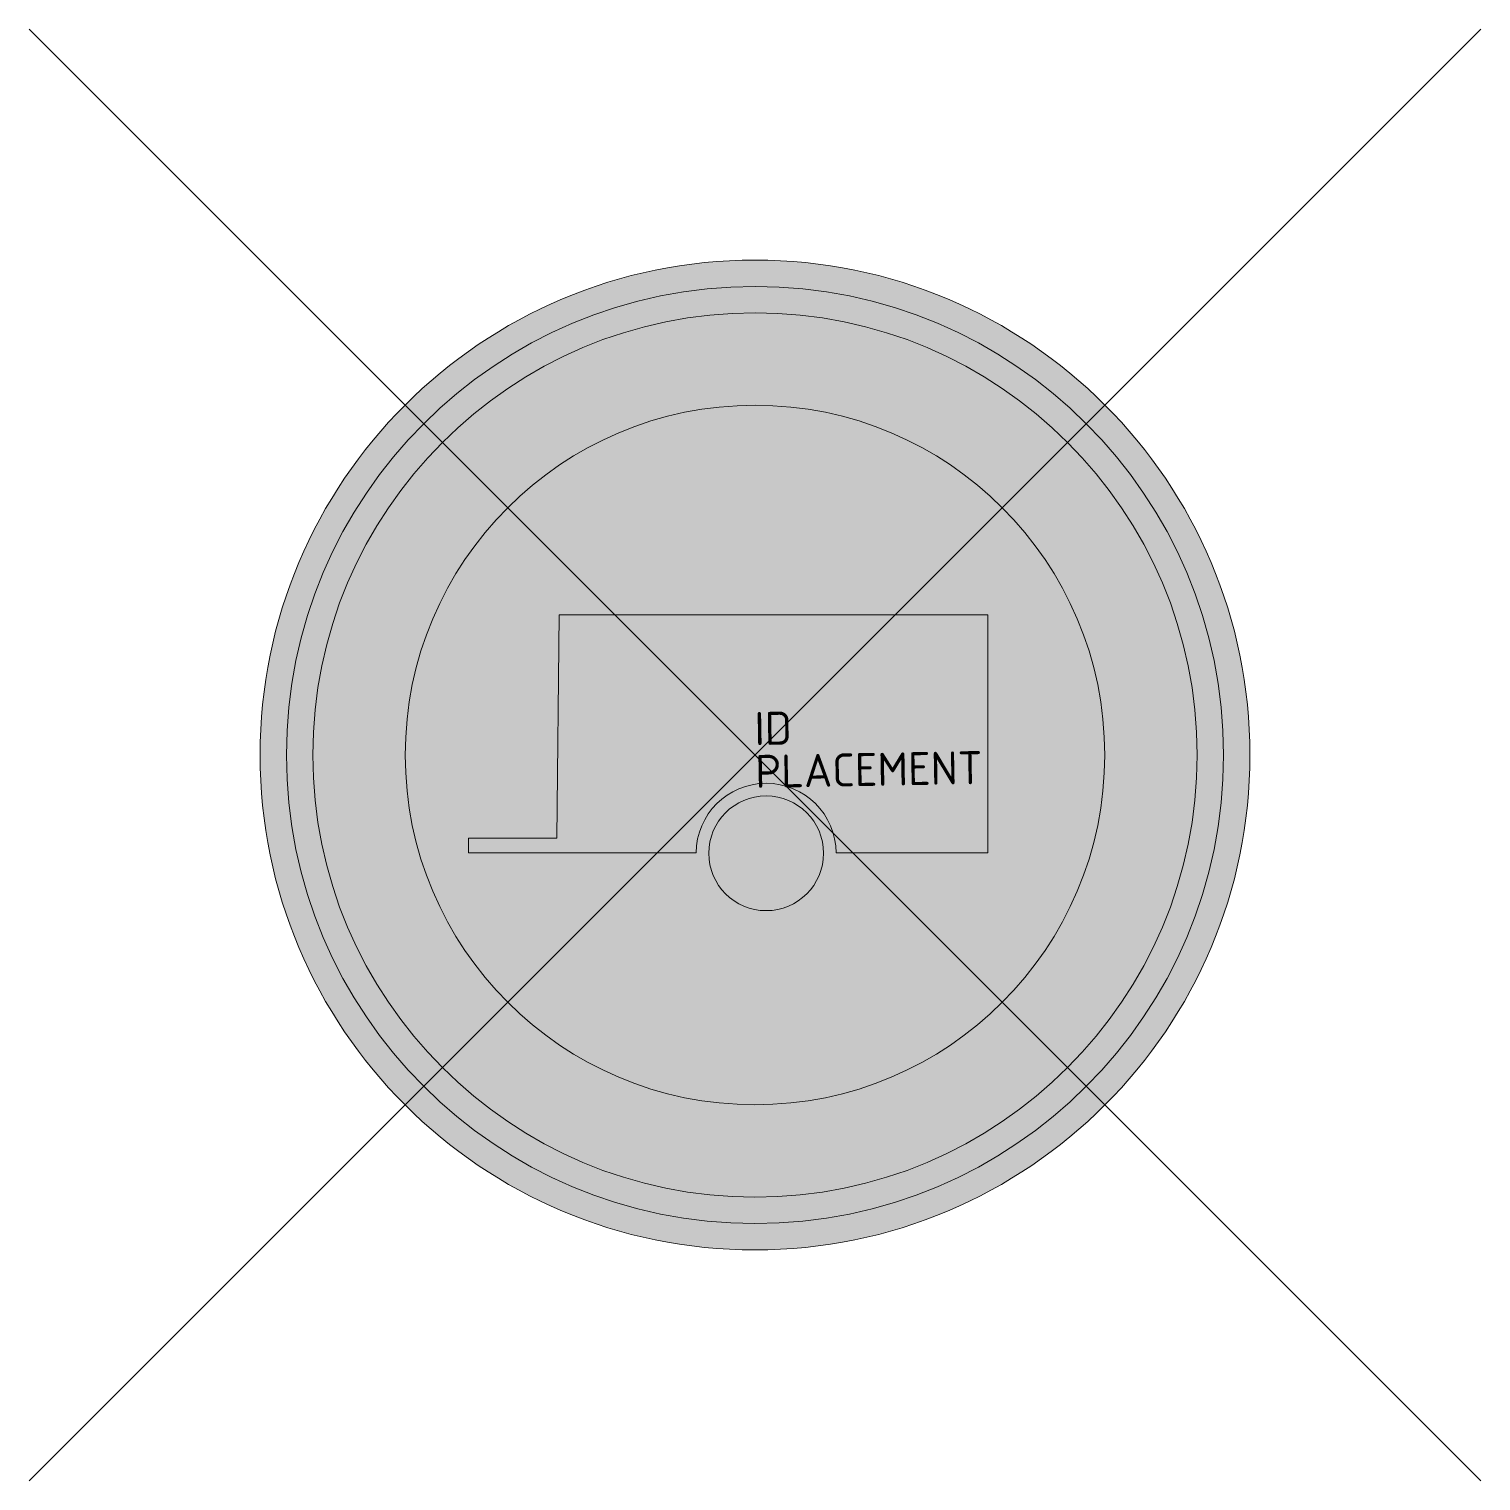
# Model space of a CAD drawing. Extents: x -5.5 to 5.5, y -5.5 to 5.5.
import ezdxf
from ezdxf.enums import TextEntityAlignment as Align

# ---------------------------------------------------------------- set-up
doc = ezdxf.new("R2010")
doc.units = 0
doc.styles.add('NLCS-ISO', font='NLCS-ISO.ttf', dxfattribs={"height": 0.25})

msp = doc.modelspace()

# ---------------------------------------------------------------- hatches: boundary and pattern name
at = {"true_color": 0xf1f0ea}
h = msp.add_hatch(color=7, dxfattribs=at)
h.dxf.hatch_style = 1
h.paths.add_polyline_path([(-3.75, 0), (-3.55, 0, -1), (3.55, 0), (3.75, 0, 1)])
h = msp.add_hatch(color=7, dxfattribs=at)
h.dxf.hatch_style = 1
h.paths.add_polyline_path([(-3.55, 0), (-3.35, 0, -1), (3.35, 0), (3.55, 0, 1)])
h = msp.add_hatch(color=7, dxfattribs=at)
h.dxf.hatch_style = 1
h.paths.add_polyline_path([(-3.35, 0), (-2.649999999999999, 0, -1), (2.649999999999999, 0), (3.35, 0, 1)])
h = msp.add_hatch(color=7, dxfattribs=at)
h.dxf.hatch_style = 1
h.paths.add_polyline_path([(-1.484203833382285, 1.06191408452705), (1.763814964633838, 1.060691744847016), (1.763814964633838, -0.7414119956496477), (2.477468979146932, -0.940556993150683, 0.09095865047111014), (2.649999999999999, 0, 1), (-2.649999999999999, 0, 0.08328739592047177), (-2.50495925887465, -0.8646843998697809), (-2.170001766153547, -0.7413915466356205), (-2.170001766153547, -0.6302818280342012), (-1.501227283785866, -0.6302818280342013)])
h = msp.add_hatch(color=7, dxfattribs=at)
h.dxf.hatch_style = 1
edge = h.paths.add_edge_path()
edge.add_line((1.763814964633838, -0.7414119956496474), (1.763814964633838, 1.060691744847016))
edge.add_line((1.763814964633838, 1.060691744847016), (-1.484203833382285, 1.06191408452705))
edge.add_line((-1.484203833382285, 1.06191408452705), (-1.501227283785866, -0.6302818280342013))
edge.add_line((-1.501227283785866, -0.6302818280342013), (-2.170001766153547, -0.6302818280342013))
edge.add_line((-2.170001766153547, -0.6302818280342013), (-2.170001766153547, -0.7413915466356205))
edge.add_line((-2.170001766153547, -0.7413915466356205), (-0.4459726324699709, -0.7414119956496474))
edge.add_arc((0.08425340092611933, -0.7446325455522508), 0.5302358139852748, 0.3480056360427284, 179.6519943639573, ccw=False)
edge.add_line((0.6144794343222095, -0.7414119956496474), (1.763814964633838, -0.7414119956496474))
h = msp.add_hatch(color=7, dxfattribs=at)
h.dxf.hatch_style = 1
h.paths.add_polyline_path([(3.75, 0), (3.55, 0, -1), (-3.55, 0), (-3.75, 0, 1)])
h = msp.add_hatch(color=7, dxfattribs=at)
h.dxf.hatch_style = 1
h.paths.add_polyline_path([(3.55, 0), (3.35, 0, -1), (-3.35, 0), (-3.55, 0, 1)])
h = msp.add_hatch(color=7, dxfattribs=at)
h.dxf.hatch_style = 1
h.paths.add_polyline_path([(3.35, 0), (2.649999999999999, 0, -1), (-2.649999999999999, 0), (-3.35, 0, 1)])
h = msp.add_hatch(color=7, dxfattribs=at)
h.dxf.hatch_style = 1
h.paths.add_polyline_path([(0.5191189672523124, -0.74197630192815), (0.6144794343222095, -0.7414119956496474, 0.9939445272182311), (-0.4459726324699709, -0.7414119956496474), (-0.3503348351813913, -0.7419776471158015, -0.9941014346193522)])
h = msp.add_hatch(color=7, dxfattribs=at)
h.dxf.hatch_style = 1
edge = h.paths.add_edge_path()
edge.add_arc((0.0843920700145695, -0.7445488471880779), 0.4347345088339198, 0, 360)
h = msp.add_hatch(color=7, dxfattribs=at)
h.dxf.hatch_style = 1
h.paths.add_polyline_path([(2.477468979146932, -0.9405569931506829), (1.763814964633839, -0.7414119956496475), (0.6144794343222135, -0.7414119956496475), (0.5191189672523124, -0.7419763019281501, -1.005933564901158), (-0.3503348351813913, -0.7419776471158016), (-0.4459726324699854, -0.7414119956496474), (-2.170001766153547, -0.7413915466356206), (-2.50495925887465, -0.8646843998697807, 0.7012934316969133)])

# ---------------------------------------------------------------- linework, layer by layer
for p, q in [((-5.5, 5.5), (5.5, -5.5)), ((-5.5, -5.5), (5.5, 5.5))]:
    msp.add_line(p, q)
at = {"color": 250, "lineweight": 0, "true_color": 0x2a292a}
msp.add_lwpolyline([(1.763814964633838, -0.7414119956496474), (1.763814964633838, 1.060691744847016), (-1.484203833382285, 1.06191408452705), (-1.501227283785866, -0.6302818280342013), (-2.170001766153547, -0.6302818280342013), (-2.170001766153547, -0.7413915466356205), (-0.4459726324699709, -0.7414119956496474, -0.9939445272182247), (0.6144794343222095, -0.7414119956496474)], format="xyb", close=True, dxfattribs=at)
for centre, radius in [((0, 0), 3.75), ((0, 0), 3.55), ((0, 0), 3.35), ((0, 0), 2.649999999999999), ((0.0843920700145695, -0.7445488471880779), 0.4347345088339198)]:
    msp.add_circle(centre, radius, dxfattribs=at)

# ---------------------------------------------------------------- texts
at = {"style": 'NLCS-ISO'}
msp.add_attdef('ID', text='', height=0.25, rotation=1, dxfattribs=at).set_placement((0, 0), align=Align.BOTTOM_LEFT)
msp.add_attdef('PLACEMENT', text='', height=0.25, rotation=1, dxfattribs=at).set_placement((0, 0), align=Align.TOP_LEFT)

doc.saveas('drawing.dxf')
